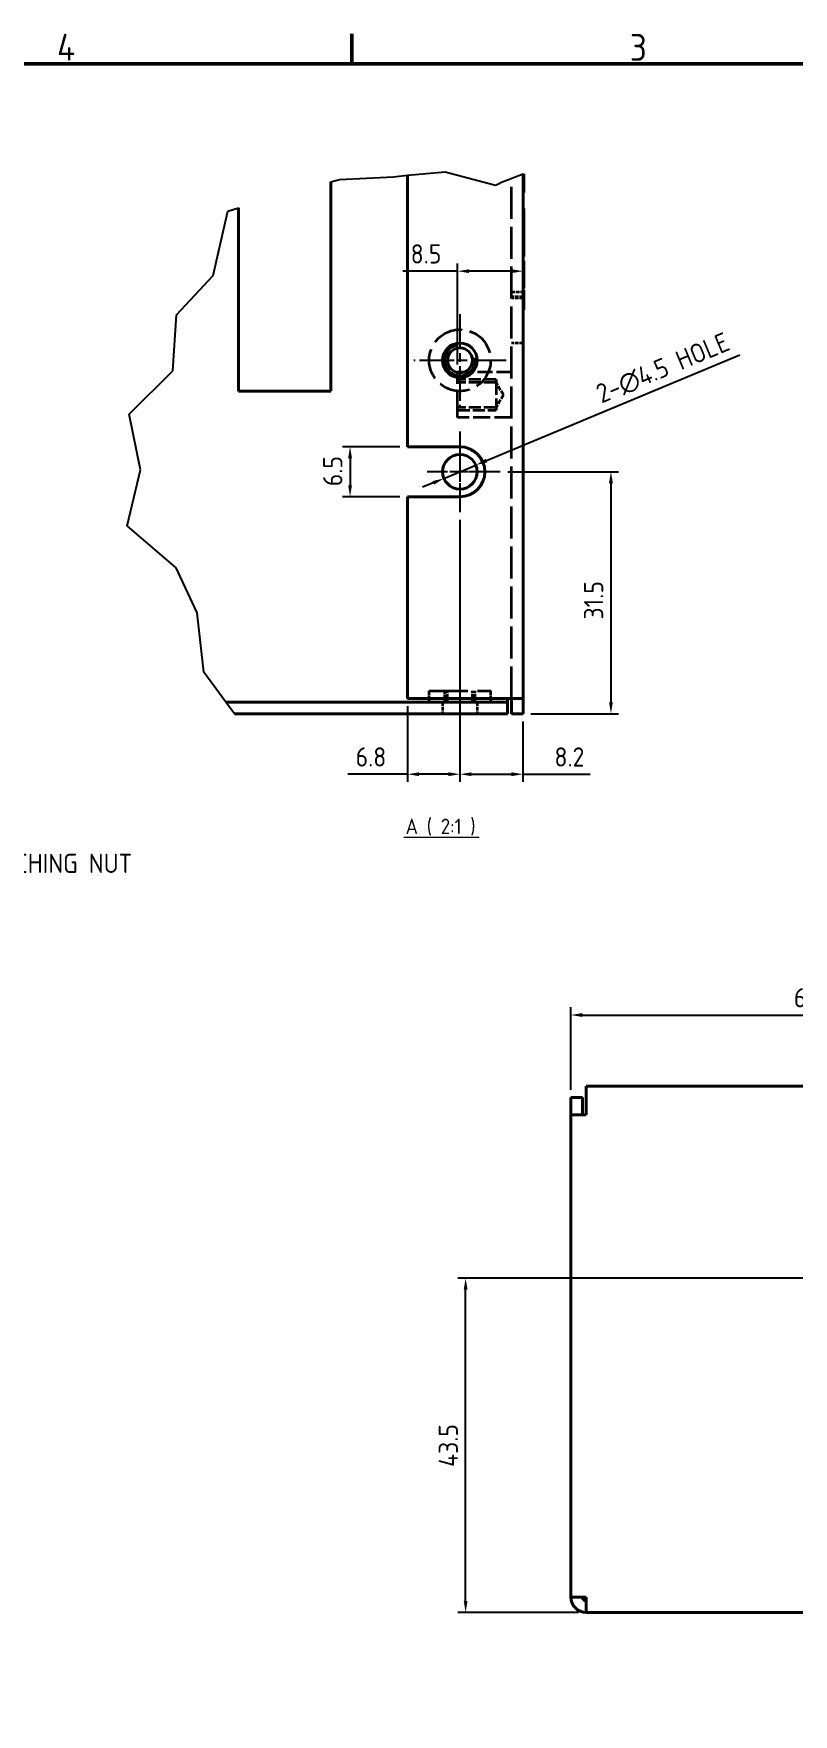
# Model space of a CAD drawing. Header units: millimetres. Extents: x 0 to 1188, y 0 to 840.
# Drawn here: x 659.8 to 857.3, y 390.4 to 827.8 of the extents above; entities that cross this region are included whole.
import ezdxf

# ---------------------------------------------------------------- set-up
doc = ezdxf.new("R2010")
doc.units = ezdxf.units.MM
doc.header["$LTSCALE"] = 2
doc.linetypes.add('CHAIN', pattern=[0.3543, 0.2362, -0.0295, 0.0591, -0.0295])
doc.linetypes.add('DASHED', pattern=[0.2067, 0.1654, -0.0413])
doc.layers.get('0').update_dxf_attribs({"color": 3, "lineweight": 25})
for name, color, linetype, lineweight in [('가려진 것(ISO)', 2, 'DASHED', 35), ('가시적인 것(ISO)', 3, 'Continuous', 40), ('가시적인 좁은 것(ISO)', 3, 'Continuous', 35), ('경계(ISO)', 7, 'Continuous', 50), ('기호(ISO)', 5, 'Continuous', 25), ('끊기 선(JIS)', 1, 'Continuous', 25), ('중심 표식(ISO)', 1, 'Continuous', 25), ('치수(ISO)', 2, 'Continuous', 25)]:
    doc.layers.add(name, color=color, linetype=linetype, lineweight=lineweight)
doc.styles.add('문자 텍스트_PSTEK_POSCO', font='isocp.shx')
doc.styles.add('치수 텍스트_PSTEK_POSCO', font='isocp.shx')
doc.styles.add('텍스트 스타일538', font='isocp.shx')
doc.dimstyles.new('치수_PSTEK_POSCO', dxfattribs={"dimscale": 2, "dimtxt": 2.5, "dimasz": 1.5, "dimexe": 1, "dimexo": 1, "dimgap": 1, "dimtad": 1, "dimrnd": 1e-08, "dimdsep": 46, "dimtxsty": '치수 텍스트_PSTEK_POSCO', "dimcen": 0.09, "dimdle": 10, "dimclrd": 7, "dimclre": 7, "dimclrt": 2, "dimadec": 1, "dimazin": 2, "dimtfac": 1, "dimtmove": 0, "dimatfit": 3, "dimfxl": 0, "dimtolj": 1, "dimlwd": -1, "dimlwe": -1, "dimarcsym": 0})
doc.dimstyles.new('치수_PSTEK_POSCO$7', dxfattribs={"dimscale": 2, "dimtxt": 2.5, "dimasz": 2.5, "dimexe": 1, "dimexo": 1, "dimgap": 1, "dimtad": 1, "dimrnd": 1e-08, "dimdsep": 46, "dimtxsty": '치수 텍스트_PSTEK_POSCO', "dimcen": 0.09, "dimdle": 10, "dimclrd": 7, "dimclre": 7, "dimclrt": 2, "dimadec": 1, "dimazin": 2, "dimtfac": 1, "dimtmove": 0, "dimatfit": 3, "dimfxl": 0, "dimtolj": 1, "dimlwd": -1, "dimlwe": -1, "dimarcsym": 0})

# ---------------------------------------------------------------- blocks, each defined once
blk = doc.blocks.new('경계 Default Border')
at = {"layer": '경계(ISO)'}
blk.add_line((371.25, 410), (371.25, 413.9), dxfattribs=at)
at = {"layer": '경계(ISO)', "flags": 128}
blk.add_lwpolyline([(10, 10), (10, 410), (584, 410), (584, 10), (10, 10)], dxfattribs=at)
at = {"layer": '경계(ISO)', "color": 2, "char_height": 3.5, "attachment_point": 7, "style": '문자 텍스트_PSTEK_POSCO'}
for s, insert in [('4', (332.93, 410.4)), ('3', (407.4, 410.37))]:
    blk.add_mtext(s, dxfattribs=dict(at, insert=insert))
blk = doc.blocks.new('*D36')
at = {"layer": 'Defpoints', "color": 0, "transparency": 16777216}
for p in [(787.02, 791.25), (787.02, 765.99), (770.02, 739.69)]:
    blk.add_point(p, dxfattribs=at)
at = {"layer": '치수(ISO)', "color": 7, "transparency": 16777216}
for p, q in [((770.02, 765.99), (755.81, 765.99)), ((770.02, 741.69), (770.02, 767.99)), ((784.02, 765.99), (773.02, 765.99))]:
    blk.add_line(p, q, dxfattribs=at)
for points in [[(773.02, 766.49), (773.02, 765.49), (770.02, 765.99)], [(784.02, 766.49), (784.02, 765.49), (787.02, 765.99)]]:
    blk.add_solid(points, dxfattribs=at)
at = {"layer": '치수(ISO)', "color": 2, "transparency": 16777216, "insert": (757.81, 770.49), "char_height": 5, "attachment_point": 4, "style": '치수 텍스트_PSTEK_POSCO'}
blk.add_mtext('\\A1;8.5', dxfattribs=at)
blk = doc.blocks.new('*D37')
at = {"layer": 'Defpoints', "color": 0, "transparency": 16777216}
for p in [(770.62, 703.29), (787.02, 650.79), (787.02, 635.06)]:
    blk.add_point(p, dxfattribs=at)
at = {"layer": '치수(ISO)', "color": 7, "transparency": 16777216}
for p, q in [((770.62, 701.29), (770.62, 633.06)), ((787.02, 648.79), (787.02, 633.06)), ((773.62, 635.06), (784.02, 635.06)), ((787.02, 635.06), (804.5, 635.06))]:
    blk.add_line(p, q, dxfattribs=at)
for points in [[(773.62, 635.56), (773.62, 634.56), (770.62, 635.06)], [(784.02, 635.56), (784.02, 634.56), (787.02, 635.06)]]:
    blk.add_solid(points, dxfattribs=at)
at = {"layer": '치수(ISO)', "color": 2, "transparency": 16777216, "insert": (795.2, 639.56), "char_height": 5, "attachment_point": 4, "style": '치수 텍스트_PSTEK_POSCO'}
blk.add_mtext('\\A1;8.2', dxfattribs=at)
blk = doc.blocks.new('*D38')
at = {"layer": 'Defpoints', "color": 0, "transparency": 16777216}
for p in [(774.77, 715.52), (766.47, 712.05)]:
    blk.add_point(p, dxfattribs=at)
at = {"layer": '치수(ISO)', "color": 7, "transparency": 16777216}
for p, q in [((777.54, 716.68), (843.42, 744.22)), ((766.47, 712.05), (774.77, 715.52)), ((763.7, 710.89), (760.93, 709.74))]:
    blk.add_line(p, q, dxfattribs=at)
for points in [[(777.35, 717.14), (777.73, 716.22), (774.77, 715.52)], [(763.51, 711.36), (763.89, 710.43), (766.47, 712.05)]]:
    blk.add_solid(points, dxfattribs=at)
at = {"layer": '치수(ISO)', "color": 2, "transparency": 16777216, "insert": (806.51, 733.67), "char_height": 5, "attachment_point": 4, "rotation": 22.6844, "style": '치수 텍스트_PSTEK_POSCO'}
blk.add_mtext('\\A1;2-∅4.5 HOLE', dxfattribs=at)
blk = doc.blocks.new('*D39')
at = {"layer": 'Defpoints', "color": 0, "transparency": 16777216}
for p in [(770.62, 703.29), (757.02, 654.79), (757.02, 635.06)]:
    blk.add_point(p, dxfattribs=at)
at = {"layer": '치수(ISO)', "color": 7, "transparency": 16777216}
for p, q in [((770.62, 701.29), (770.62, 633.06)), ((757.02, 652.79), (757.02, 633.06)), ((757.02, 635.06), (741.5, 635.06)), ((767.62, 635.06), (760.02, 635.06))]:
    blk.add_line(p, q, dxfattribs=at)
for points in [[(760.02, 635.56), (760.02, 634.56), (757.02, 635.06)], [(767.62, 635.56), (767.62, 634.56), (770.62, 635.06)]]:
    blk.add_solid(points, dxfattribs=at)
at = {"layer": '치수(ISO)', "color": 2, "transparency": 16777216, "insert": (743.5, 639.56), "char_height": 5, "attachment_point": 4, "style": '치수 텍스트_PSTEK_POSCO'}
blk.add_mtext('\\A1;6.8', dxfattribs=at)
blk = doc.blocks.new('*D40')
at = {"layer": 'Defpoints', "color": 0, "transparency": 16777216}
for p in [(757.02, 720.29), (742.05, 707.29), (757.02, 707.29)]:
    blk.add_point(p, dxfattribs=at)
at = {"layer": '치수(ISO)', "color": 7, "transparency": 16777216}
for p, q in [((755.02, 720.29), (740.05, 720.29)), ((742.05, 717.29), (742.05, 710.29)), ((755.02, 707.29), (740.05, 707.29))]:
    blk.add_line(p, q, dxfattribs=at)
for points in [[(741.55, 717.29), (742.55, 717.29), (742.05, 720.29)], [(741.55, 710.29), (742.55, 710.29), (742.05, 707.29)]]:
    blk.add_solid(points, dxfattribs=at)
at = {"layer": '치수(ISO)', "color": 2, "transparency": 16777216, "insert": (737.55, 710.03), "char_height": 5, "attachment_point": 4, "rotation": 90, "style": '치수 텍스트_PSTEK_POSCO'}
blk.add_mtext('\\A1;6.5', dxfattribs=at)
blk = doc.blocks.new('*D41')
at = {"layer": 'Defpoints', "color": 0, "transparency": 16777216}
for p in [(781.12, 713.79), (787.02, 650.79), (809.89, 650.79)]:
    blk.add_point(p, dxfattribs=at)
at = {"layer": '치수(ISO)', "color": 7, "transparency": 16777216}
for p, q in [((783.12, 713.79), (811.89, 713.79)), ((809.89, 710.79), (809.89, 653.79)), ((789.02, 650.79), (811.89, 650.79))]:
    blk.add_line(p, q, dxfattribs=at)
for points in [[(809.39, 710.79), (810.39, 710.79), (809.89, 713.79)], [(809.39, 653.79), (810.39, 653.79), (809.89, 650.79)]]:
    blk.add_solid(points, dxfattribs=at)
at = {"layer": '치수(ISO)', "color": 2, "transparency": 16777216, "insert": (805.39, 675.33), "char_height": 5, "attachment_point": 4, "rotation": 90, "style": '치수 텍스트_PSTEK_POSCO'}
blk.add_mtext('\\A1;31.5', dxfattribs=at)
blk = doc.blocks.new('*D56')
at = {"layer": 'Defpoints', "color": 0, "transparency": 16777216}
for p in [(926.46, 572.39), (799.46, 550.89), (926.46, 515.39)]:
    blk.add_point(p, dxfattribs=at)
at = {"layer": '치수(ISO)', "color": 7, "transparency": 16777216}
for p, q in [((799.46, 552.89), (799.46, 574.39)), ((926.46, 517.39), (926.46, 574.39)), ((802.46, 572.39), (923.46, 572.39))]:
    blk.add_line(p, q, dxfattribs=at)
for points in [[(802.46, 572.89), (802.46, 571.89), (799.46, 572.39)], [(923.46, 572.89), (923.46, 571.89), (926.46, 572.39)]]:
    blk.add_solid(points, dxfattribs=at)
at = {"layer": '치수(ISO)', "color": 2, "transparency": 16777216, "insert": (857.46, 576.89), "char_height": 5, "attachment_point": 4, "style": '치수 텍스트_PSTEK_POSCO'}
blk.add_mtext('\\A1;63.5', dxfattribs=at)
blk = doc.blocks.new('*D58')
at = {"layer": 'Defpoints', "color": 0, "transparency": 16777216}
for p in [(772.1, 503.89), (891.96, 503.89), (803.46, 416.89)]:
    blk.add_point(p, dxfattribs=at)
at = {"layer": '치수(ISO)', "color": 7, "transparency": 16777216}
for p, q in [((889.96, 503.89), (770.1, 503.89)), ((772.1, 419.89), (772.1, 500.89)), ((801.46, 416.89), (770.1, 416.89))]:
    blk.add_line(p, q, dxfattribs=at)
for points in [[(771.6, 500.89), (772.6, 500.89), (772.1, 503.89)], [(771.6, 419.89), (772.6, 419.89), (772.1, 416.89)]]:
    blk.add_solid(points, dxfattribs=at)
at = {"layer": '치수(ISO)', "color": 2, "transparency": 16777216, "insert": (767.6, 454.78), "char_height": 5, "attachment_point": 4, "rotation": 90, "style": '치수 텍스트_PSTEK_POSCO'}
blk.add_mtext('\\A1;43.5', dxfattribs=at)

msp = doc.modelspace()

# ---------------------------------------------------------------- linework, layer by layer
at = {"layer": '가려진 것(ISO)', "ltscale": 25.170628}
msp.add_line((784.022, 654.786), (784.022, 790.058), dxfattribs=at)
at = {"layer": '가려진 것(ISO)', "ltscale": 0.19037}
for p, q in [((787.022, 790.888), (787.222, 790.888)), ((787.022, 790.7), (787.222, 790.7)), ((787.022, 790.201), (787.222, 790.201)), ((787.022, 790.136), (787.222, 790.136)), ((787.022, 790.007), (787.222, 790.007)), ((787.022, 789.443), (787.222, 789.443)), ((787.022, 789.404), (787.222, 789.404)), ((787.022, 789.216), (787.222, 789.216)), ((787.022, 788.717), (787.222, 788.717)), ((787.022, 788.542), (787.222, 788.542)), ((787.022, 788.522), (787.222, 788.522)), ((787.022, 788.036), (787.222, 788.036)), ((787.022, 787.977), (787.222, 787.977)), ((787.022, 787.848), (787.222, 787.848)), ((787.022, 787.284), (787.222, 787.284)), ((787.022, 779.582), (787.222, 779.582)), ((787.022, 778.519), (787.222, 778.519)), ((787.022, 776.016), (787.222, 776.016)), ((787.022, 774.636), (787.222, 774.636)), ((787.022, 773.721), (787.222, 773.721)), ((787.022, 773.268), (787.222, 773.268)), ((787.022, 773.17), (787.222, 773.17)), ((787.022, 772.107), (787.222, 772.107)), ((787.022, 770.888), (787.222, 770.888)), ((787.022, 767.55), (787.222, 767.55)), ((787.022, 762.694), (787.222, 762.694)), ((787.022, 759.919), (787.222, 759.919)), ((787.022, 759.465), (787.222, 759.465)), ((787.022, 757.034), (787.222, 757.034))]:
    msp.add_line(p, q, dxfattribs=at)
at = {"layer": '가려진 것(ISO)', "ltscale": 2.856945}
for p, q in [((784.022, 760.656), (787.022, 760.656)), ((787.022, 759.317), (784.022, 759.317)), ((787.022, 758.974), (784.022, 758.974)), ((787.022, 747.286), (784.022, 747.286)), ((766.622, 656.786), (766.622, 653.786)), ((767.38, 653.786), (767.38, 656.786)), ((773.864, 653.786), (773.864, 656.786)), ((774.622, 653.786), (774.622, 656.786)), ((766.122, 653.786), (766.122, 650.786)), ((775.122, 653.786), (775.122, 650.786))]:
    msp.add_line(p, q, dxfattribs=at)
at = {"layer": '가려진 것(ISO)', "ltscale": 21.198385}
msp.add_line((770.022, 727.886), (770.022, 739.6), dxfattribs=at)
at = {"layer": '가려진 것(ISO)', "ltscale": 11.857607}
msp.add_line((784.022, 739.686), (771.571, 739.686), dxfattribs=at)
at = {"layer": '가려진 것(ISO)', "ltscale": 9.523383}
for p, q in [((780.022, 737.786), (770.022, 737.786)), ((780.022, 737.028), (770.022, 737.028)), ((780.022, 730.544), (770.022, 730.544)), ((770.022, 729.786), (780.022, 729.786))]:
    msp.add_line(p, q, dxfattribs=at)
at = {"layer": '가려진 것(ISO)', "ltscale": 11.967462}
msp.add_line((780.022, 737.786), (780.022, 729.786), dxfattribs=at)
at = {"layer": '가려진 것(ISO)', "ltscale": 3.601896}
for q in [(780.022, 737.028), (780.022, 730.544)]:
    msp.add_line((781.97, 733.786), q, dxfattribs=at)
at = {"layer": '가려진 것(ISO)', "ltscale": 13.332776}
msp.add_line((784.022, 727.886), (770.022, 727.886), dxfattribs=at)
at = {"layer": '가려진 것(ISO)', "ltscale": 30.397606}
msp.add_line((762.622, 656.786), (778.622, 656.786), dxfattribs=at)
at = {"layer": '가려진 것(ISO)', "ltscale": 1.904597}
for p, q in [((762.622, 654.786), (762.622, 656.786)), ((778.622, 654.786), (778.622, 656.786))]:
    msp.add_line(p, q, dxfattribs=at)
at = {"layer": '가려진 것(ISO)', "ltscale": 24.318085}
msp.add_circle((770.622, 742.786), 8, dxfattribs=at)
at = {"layer": '가시적인 것(ISO)'}
for p, q in [((737.022, 789.283), (737.022, 734.786)), ((757.022, 720.286), (757.022, 790.939)), ((787.022, 791.251), (787.022, 654.786)), ((787.022, 790.869), (787.222, 790.869)), ((787.022, 789.968), (787.222, 789.968)), ((787.022, 789.274), (787.222, 789.274)), ((787.022, 788.71), (787.222, 788.71)), ((787.222, 791.33), (787.222, 790.869)), ((787.222, 790.869), (787.222, 789.968)), ((787.222, 789.968), (787.222, 789.274)), ((787.222, 789.274), (787.222, 788.71)), ((787.222, 788.71), (787.222, 787.089)), ((787.022, 787.089), (787.222, 787.089)), ((787.022, 786.46), (787.222, 786.46)), ((787.222, 787.089), (787.222, 786.46)), ((713.022, 734.786), (713.022, 782.462)), ((787.022, 782.266), (787.222, 782.266)), ((787.222, 782.266), (787.222, 775.835)), ((787.022, 775.835), (787.222, 775.835)), ((787.022, 774.83), (787.222, 774.83)), ((787.222, 775.835), (787.222, 774.83)), ((787.222, 771.887), (787.222, 769.825)), ((787.022, 769.825), (787.222, 769.825)), ((787.022, 768.658), (787.222, 768.658)), ((787.022, 767.699), (787.222, 767.699)), ((787.022, 762.545), (787.222, 762.545)), ((787.022, 761.585), (787.222, 761.585)), ((787.022, 761.028), (787.222, 761.028)), ((787.222, 757.981), (787.222, 755.971)), ((787.022, 755.971), (787.222, 755.971)), ((770.022, 739.6), (770.022, 739.686)), ((771.571, 739.686), (770.022, 739.686)), ((737.022, 734.786), (713.022, 734.786)), ((757.022, 720.286), (770.622, 720.286)), ((757.022, 654.786), (757.022, 707.286)), ((770.622, 707.286), (757.022, 707.286)), ((709.787, 653.786), (783.022, 653.786)), ((781.022, 654.786), (757.022, 654.786)), ((762.622, 653.786), (762.622, 654.786)), ((778.622, 653.786), (778.622, 654.786)), ((781.022, 654.786), (787.022, 654.786)), ((783.022, 653.786), (783.022, 654.786)), ((783.022, 653.786), (783.022, 650.786)), ((784.022, 650.786), (784.022, 654.786)), ((787.022, 654.786), (787.022, 650.786)), ((712.013, 650.786), (783.022, 650.786)), ((787.022, 650.786), (784.022, 650.786)), ((803.463, 553.886), (1072.796, 553.886)), ((803.463, 553.886), (803.463, 547.886)), ((802.463, 550.886), (799.463, 550.886)), ((799.463, 550.886), (799.463, 546.386)), ((802.463, 550.886), (802.463, 546.386)), ((803.463, 547.886), (803.463, 546.386)), ((803.463, 546.386), (799.463, 546.386)), ((799.463, 420.886), (799.463, 546.386)), ((799.463, 420.886), (803.463, 420.886)), ((803.463, 416.886), (803.463, 420.886)), ((1091.396, 416.886), (803.463, 416.886))]:
    msp.add_line(p, q, dxfattribs=at)
for centre, radius in [((770.622, 742.786), 4.5), ((770.622, 742.786), 3.242), ((770.622, 713.786), 4.5)]:
    msp.add_circle(centre, radius, dxfattribs=at)
for centre, radius, start, end in [((770.622, 713.786), 6.5, 270, 90), ((803.463, 420.886), 4, 180, 270), ((803.463, 420.886), 1, 180, 270)]:
    msp.add_arc(centre, radius, start, end, dxfattribs=at)
for points in [[(787.222, 774.83), (787.222, 774.636), (787.222, 774.344), (787.222, 773.922)], [(787.222, 773.922), (787.222, 773.501), (787.222, 772.574), (787.222, 771.887)], [(787.222, 768.658), (787.222, 768.456), (787.222, 768.153), (787.222, 767.699)], [(787.222, 767.699), (787.222, 767.245), (787.222, 765.935), (787.222, 765.118)], [(787.222, 765.118), (787.222, 764.315), (787.222, 763.012), (787.222, 762.545)], [(787.222, 762.545), (787.222, 762.084), (787.222, 761.785), (787.222, 761.585)], [(787.222, 761.028), (787.222, 760.825), (787.222, 760.522), (787.222, 760.075)], [(787.222, 760.075), (787.222, 759.692), (787.222, 758.694), (787.222, 757.981)]]:
    msp.add_open_spline(points, degree=2, dxfattribs=at)
at = {"layer": '가시적인 좁은 것(ISO)'}
msp.add_arc((770.622, 742.786), 4, 100, 10, dxfattribs=at)
at = {"layer": '기호(ISO)', "color": 100, "lineweight": 18, "true_color": 0x00ff40}
msp.add_line((756.062, 618.654), (775.619, 618.654), dxfattribs=at)
at = {"layer": '끊기 선(JIS)'}
for p, q in [((757.022, 790.939), (766.788, 791.888)), ((766.788, 791.888), (779.86, 788.403)), ((737.022, 789.283), (739.276, 789.862)), ((739.276, 789.862), (753.333, 790.58)), ((753.333, 790.58), (757.022, 790.939)), ((779.86, 788.403), (781.022, 788.865)), ((787.022, 791.251), (781.022, 788.865)), ((787.022, 791.251), (787.222, 791.33)), ((706.442, 764.91), (710.285, 781.611)), ((710.285, 781.611), (713.022, 782.462)), ((696.891, 754.628), (706.442, 764.91)), ((696.003, 740.036), (696.891, 754.628)), ((684.604, 728.764), (696.003, 740.036)), ((687.593, 714.273), (684.604, 728.764)), ((684.136, 699.699), (687.593, 714.273)), ((696.867, 688.823), (684.136, 699.699)), ((702.308, 677.045), (696.867, 688.823)), ((703.999, 661.586), (702.308, 677.045)), ((709.045, 654.786), (703.999, 661.586)), ((709.787, 653.786), (709.045, 654.786)), ((712.013, 650.786), (709.787, 653.786))]:
    msp.add_line(p, q, dxfattribs=at)
at = {"layer": '중심 표식(ISO)', "linetype": 'CHAIN', "ltscale": 19.051651}
for p, q in [((770.622, 754.786), (770.622, 730.786)), ((782.622, 742.786), (758.622, 742.786)), ((770.622, 724.286), (770.622, 703.286))]:
    msp.add_line(p, q, dxfattribs=at)
at = {"layer": '중심 표식(ISO)', "linetype": 'CHAIN', "ltscale": 9.445163}
for p, q in [((770.622, 722.286), (770.622, 705.286)), ((779.122, 713.786), (762.122, 713.786))]:
    msp.add_line(p, q, dxfattribs=at)
at = {"layer": '중심 표식(ISO)', "linetype": 'CHAIN', "ltscale": 6.667144}
msp.add_line((781.122, 713.786), (769.122, 713.786), dxfattribs=at)

# ---------------------------------------------------------------- block references
at = {"xscale": 2, "yscale": 2, "zscale": 2}
msp.add_blockref('경계 Default Border', (0, 0), dxfattribs=at)

# ---------------------------------------------------------------- texts
at = {"layer": '기호(ISO)', "color": 100, "true_color": 0x00ff40, "insert": (756.481, 619.096), "char_height": 4, "attachment_point": 7, "style": '텍스트 스타일538'}
msp.add_mtext('A ( 2:1 )', dxfattribs=at)
at = {"layer": '기호(ISO)', "color": 2, "insert": (626.52, 611.855), "char_height": 5, "width": 67.795, "attachment_point": 4, "style": '치수 텍스트_PSTEK_POSCO'}
msp.add_mtext('{\\fISOCP|b0|i0;\\H5.0000;2-M4 CLINCHING NUT}', dxfattribs=at)

# ---------------------------------------------------------------- dimensions: what is measured, and where the dimension line sits
at = {"layer": '치수(ISO)', "color": 7}
for base, p1, p2, angle, override, picture, middle in [((787.022, 765.99), (770.022, 739.686), (787.022, 791.251), 180, {"dimdec": 2, "dimlfac": 0.5, "dimse2": 1, "dimtp": 0, "dimtm": 0, "dimtdec": 2, "dimtofl": 0, "dimatfit": 2}, '*D36', (761.418, 765.99)), ((742.053, 707.286), (757.022, 720.286), (757.022, 707.286), 90, {"dimdec": 2, "dimlfac": 0.5, "dimtp": 0, "dimtm": 0, "dimtdec": 2, "dimtofl": 0, "dimatfit": 1}, '*D40', (742.053, 713.786)), ((809.892, 650.786), (781.122, 713.786), (787.022, 650.786), 90, {"dimdec": 2, "dimlfac": 0.5, "dimtp": 0, "dimtm": 0, "dimtdec": 2, "dimtofl": 0, "dimatfit": 1}, '*D41', (809.892, 680.182)), ((757.022, 635.064), (770.622, 703.286), (757.022, 654.786), 180, {"dimdec": 2, "dimlfac": 0.5, "dimtp": 0, "dimtm": 0, "dimtdec": 2, "dimtofl": 0, "dimatfit": 2}, '*D39', (747.148, 635.064)), ((787.022, 635.064), (770.622, 703.286), (787.022, 650.786), 180, {"dimdec": 2, "dimlfac": 0.5, "dimtp": 0, "dimtm": 0, "dimtdec": 2, "dimtofl": 0, "dimatfit": 2}, '*D37', (798.85, 635.064)), ((926.463, 572.386), (799.463, 550.886), (926.463, 515.386), 180, {"dimdec": 2, "dimlfac": 0.5, "dimtp": 0, "dimtm": 0, "dimtdec": 2, "dimtofl": 0, "dimatfit": 1}, '*D56', (862.963, 572.386)), ((772.104, 503.886), (803.463, 416.886), (891.963, 503.886), 90, {"dimdec": 2, "dimlfac": 0.5, "dimtp": 0, "dimtm": 0, "dimtdec": 2, "dimtofl": 0, "dimatfit": 1}, '*D58', (772.104, 460.386))]:
    dim = msp.add_linear_dim(base=base, p1=p1, p2=p2, angle=angle, dimstyle='치수_PSTEK_POSCO', override=override, dxfattribs=at)
    dim.commit()
    dim.dimension.update_dxf_attribs({"geometry": picture, "text_midpoint": middle, "dimtype": 160})
dim = msp.add_diameter_dim_2p(p1=(766.47, 712.051), p2=(774.774, 715.522), text='2-<> HOLE', dimstyle='치수_PSTEK_POSCO', override={"dimdec": 2, "dimlfac": 0.5, "dimtp": 0, "dimtm": 0, "dimtdec": 2, "dimatfit": 2}, dxfattribs=at)
dim.commit()
dim.dimension.update_dxf_attribs({"geometry": '*D38', "text_midpoint": (824.913, 736.479), "dimtype": 163})

# ---------------------------------------------------------------- leaders
at = {"layer": '기호(ISO)', "color": 7, "annotation_type": 0, "has_hookline": 1, "hookline_direction": 0, "text_width": 66.221}
msp.add_leader([(585.397, 560.785), (619.52, 611.855), (624.52, 611.855)], dimstyle='치수_PSTEK_POSCO$7', override={"dimtad": 0}, dxfattribs=at)

doc.saveas('drawing.dxf')
